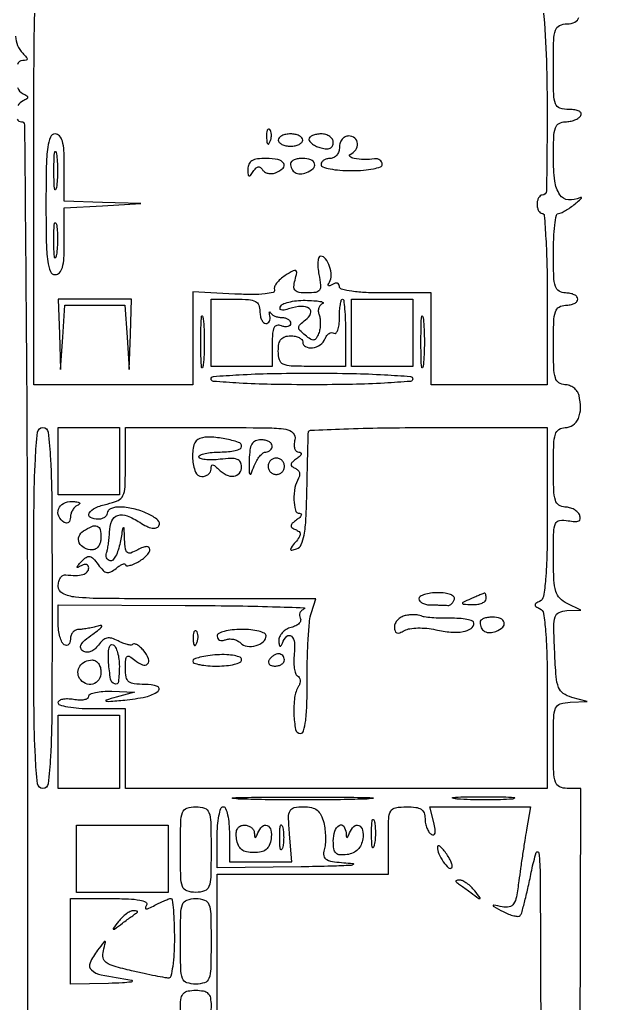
# Model space of a CAD drawing. Extents: x 23 to 255, y 40 to 184.
# Drawn here: x 200.56 to 208.79, y 123.17 to 136.77 of the extents above; entities that cross this region are included whole.
import ezdxf

# ---------------------------------------------------------------- set-up
doc = ezdxf.new("R2010")
doc.units = 0
doc.header["$MEASUREMENT"] = 0

msp = doc.modelspace()

# ---------------------------------------------------------------- linework, layer by layer
for points in [[(207.919475, 175.632891, 0.000007), (191.762556, 175.634099, 0.00002), (173.0434, 175.634494, 0.000013), (151.49745, 175.633531)], [(212.253313, 131.456012, 0.000018), (212.247221, 129.618172, 0.000126)], [(207.807065, 136.90395, -0.016597), (207.849989, 136.200831, -0.008446), (207.859633, 135.315227, -0.002031), (207.850447, 134.402723, -0.410082), (207.7917, 134.3448, 0.17482), (207.764798, 134.335097, 0.093122), (207.741909, 134.307523, 0.073362), (207.726419, 134.266449, 0.053595), (207.7212, 134.2179, 0.053595), (207.726419, 134.169351, 0.073362), (207.741909, 134.128277, 0.093122), (207.764798, 134.100703, 0.17482), (207.7917, 134.091, -0.392948), (207.820145, 134.064563, -0.003423), (207.841491, 133.743082, -0.009284), (207.857132, 133.360744, -0.00558), (207.8622, 132.9066), (207.8622, 131.7222), (207.0585, 131.7222), (206.2548, 131.7222), (206.2548, 132.3567), (206.2548, 132.9912), (205.6203, 132.9912, -0.01086), (205.356558, 132.996929, -0.024213), (205.156735, 133.015336, -0.025072), (205.015841, 133.042493, -0.345392), (204.9858, 133.080793, 0.132745), (204.977919, 133.109956, 0.19028), (204.957109, 133.126336, 0.143226), (204.925513, 133.126533, 0.068937), (204.888129, 133.110021, -0.029887), (204.850961, 133.090014, -0.26839), (204.833234, 133.09162, -0.351455), (204.828986, 133.106388, -0.039447), (204.846103, 133.139694, 0.147066), (204.871727, 133.235427, 0.073782), (204.849378, 133.3598, 0.079147), (204.794822, 133.463813, 0.236721), (204.725064, 133.4988, 0.319444), (204.700347, 133.481214, 0.061302), (204.688112, 133.424246, 0.045254), (204.688222, 133.342299, 0.026407), (204.70239, 133.245, -0.02118), (204.725411, 133.09771, -0.172864), (204.710143, 133.032402, -0.217638), (204.659184, 132.999724, -0.035418), (204.538995, 132.9912, -0.031989), (204.427925, 132.998313, -0.173066), (204.374903, 133.02529, -0.207986), (204.356415, 133.076369, -0.048271), (204.371237, 133.168622, 0.01558), (204.39537, 133.274248, 0.344252), (204.381982, 133.300629, 0.244101), (204.347418, 133.299219, 0.009663), (204.235415, 133.232246, 0.039247), (204.168076, 133.182453, 0.052664), (204.116349, 133.126974, 0.064013), (204.086384, 133.074313, 0.191886), (204.085964, 133.033674, -0.448524), (204.068122, 132.99893, -0.037578), (203.956101, 132.978774, -0.027338), (203.781003, 132.970321, -0.010459), (203.537066, 132.976992), (202.9554, 133.005084), (202.9554, 132.363642), (202.9554, 131.7222), (201.8556, 131.7222), (200.7558, 131.7222), (200.7558, 134.7255, -0.001457), (200.76025, 136.252809, -0.007323), (200.777742, 137.10704, -0.004789)], [(200.524617, 135.395615, 0.266838), (200.5866, 135.36, -0.411629), (200.628218, 135.318748, -0.000133), (200.649874, 132.790275, -0.00153), (200.666316, 129.651417, -0.000544), (200.6712, 125.1657), (200.6712, 114.9714), (200.4174, 114.9714)], [(208.314427, 120.639607), (208.3275, 126.138614), (208.13715, 126.138607, -0.108406), (208.031175, 126.161853, -0.20998), (207.974748, 126.22555, -0.071855), (207.951207, 126.364745, -0.006019), (207.9468, 126.7308, -0.005458), (207.951044, 127.119603, -0.087149), (207.97656, 127.248326, -0.230038), (208.040893, 127.308143, -0.065243), (208.17945, 127.331433), (208.4121, 127.339866), (208.2006, 127.398407, -0.082252), (208.082368, 127.453227, -0.154024), (208.017794, 127.535263, -0.071156), (207.984749, 127.683638, -0.008253), (207.964085, 128.024474, -0.005955), (207.952632, 128.380685, -0.076961), (207.970262, 128.512067, -0.221767), (208.024396, 128.573358, -0.095634), (208.133285, 128.597726), (208.3275, 128.603452), (208.13715, 128.695254, -0.086227), (208.03527, 128.768203, -0.122531), (207.978863, 128.863702, -0.062734), (207.952931, 129.020045, -0.009767), (207.9468, 129.333891, -0.005536), (207.950701, 129.68616, -0.090098), (207.974325, 129.8016, -0.274228), (208.032166, 129.845931, -0.077032), (208.150576, 129.841771, 0.026298), (208.24491, 129.828833, 0.130827), (208.297102, 129.838139, 0.267709), (208.317607, 129.867414, 0.114058), (208.310725, 129.916508, 0.107941), (208.282145, 129.959993, 0.066444), (208.232869, 129.996803, 0.061902), (208.171435, 130.021716, 0.065497), (208.106949, 130.0302, -0.151596), (208.023119, 130.056214, -0.173098), (207.97411, 130.123972, -0.063198), (207.951666, 130.265598, -0.007735), (207.9468, 130.5801, -0.007629), (207.951635, 130.896961, -0.064501), (207.974219, 131.037497, -0.177523), (208.023984, 131.104399, -0.14599), (208.109797, 131.13, 0.156525), (208.217382, 131.164525, 0.136713), (208.291779, 131.256904, 0.101545), (208.321299, 131.399698, 0.059105), (208.300863, 131.57415, 0.094956), (208.275331, 131.63071, 0.076995), (208.22906, 131.67871, 0.075823), (208.169673, 131.711053, 0.087054), (208.106133, 131.7222, -0.15324), (208.022868, 131.748333, -0.171796), (207.974078, 131.816344, -0.062823), (207.951675, 131.958285, -0.007766), (207.9468, 132.2721, -0.007414), (207.951571, 132.59388, -0.067313), (207.974458, 132.732113, -0.186514), (208.025813, 132.797296, -0.134481), (208.116, 132.822, 0.048028), (208.180754, 132.828234, 0.068025), (208.235498, 132.846851, 0.088204), (208.272385, 132.874293, 0.191087), (208.2852, 132.9066, 0.191087), (208.272385, 132.938907, 0.088204), (208.235498, 132.966349, 0.068025), (208.180754, 132.984966, 0.048028), (208.116, 132.9912, -0.134481), (208.025813, 133.015904, -0.186514), (207.974458, 133.081088, -0.067313), (207.951571, 133.21932, -0.007414), (207.9468, 133.5411, -0.011682), (207.951727, 133.751929, -0.019272), (207.966901, 133.929467, -0.013955), (207.988141, 134.068386, -0.36253), (208.01523, 134.091, 0.109055), (208.051716, 134.099054, 0.021351), (208.111799, 134.13012, 0.021736), (208.17999, 134.173192, 0.018641), (208.24788, 134.224174, 0.009471), (208.305739, 134.27294, 0.046703), (208.335039, 134.303879, 0.587069), (208.331785, 134.311644, 0.144534), (208.313984, 134.308499, -0.141128), (208.153554, 134.279052, -0.225127), (208.036308, 134.34961, -0.116475), (207.966614, 134.538031, -0.030604), (207.9468, 134.861451, -0.008899), (207.951859, 135.145649, -0.070763), (207.974916, 135.274637, -0.182419), (208.024925, 135.336598, -0.133504), (208.111007, 135.36, 0.046881), (208.177698, 135.366267, 0.046318), (208.242337, 135.384851, 0.050262), (208.295688, 135.412151, 0.111412), (208.3275, 135.4446, 0.253782), (208.329341, 135.477154, 0.1651), (208.302561, 135.504893, 0.083483), (208.244648, 135.52339, 0.035659), (208.163293, 135.5292, -0.078164), (208.037168, 135.549038, -0.231058), (207.975682, 135.608204, -0.08229), (207.951018, 135.739078, -0.005516), (207.9468, 136.1214, -0.006018), (207.951206, 136.487462, -0.071859), (207.974747, 136.626649, -0.210017), (208.031174, 136.690335, -0.108405), (208.13715, 136.713565, 0.111668), (208.243264, 136.737542, 0.209287), (208.299788, 136.802834, 0.069661)], [(200.504472, 136.541331, 0.194755), (200.60352, 136.30752, -0.018208), (200.652393, 136.254952, -0.180052), (200.66274, 136.22715, -0.354955), (200.649424, 136.210756, -0.051663), (200.60352, 136.206, 0.320323), (200.529116, 136.152883, 0.085216)], [(200.531186, 135.834611, 0.208807), (200.60775, 135.74775, -0.029131), (200.659142, 135.720016, -0.260055), (200.6712, 135.6984, -0.260055), (200.659142, 135.676784, -0.029131), (200.60775, 135.64905, 0.151536), (200.536243, 135.584096, 0.115399)], [(203.2938, 122.8392), (203.2938, 123.8967), (203.2938, 124.9542), (204.4782, 124.9542), (205.6626, 124.9542), (205.6626, 125.4195, -0.008002), (205.667451, 125.722579, -0.11737), (205.695286, 125.824875, -0.230406), (205.761409, 125.871935, -0.041432), (205.9164, 125.8848, -0.030894), (206.04195, 125.877035, -0.11316), (206.11636, 125.849966, -0.163738), (206.156315, 125.799735, -0.087055), (206.1702, 125.720593, 0.048659), (206.176721, 125.653747, 0.047088), (206.196047, 125.588647, 0.050885), (206.224453, 125.534664, 0.108209), (206.258191, 125.502004, 0.205529), (206.290154, 125.497234, 0.286058), (206.309492, 125.517731, 0.090659), (206.310511, 125.573555, 0.020836), (206.29132, 125.666211), (206.236457, 125.8848), (206.933498, 125.8848), (207.630539, 125.8848), (207.574842, 125.56755, 0.004171), (207.549893, 125.418133, 0.00208), (207.520674, 125.228583, 0.002065), (207.49204, 125.032023, 0.00304), (207.468653, 124.859121, -0.012987), (207.434355, 124.638673, -0.09837), (207.39585, 124.541256, -0.208318), (207.335895, 124.50133, -0.090934), (207.23833, 124.501781, 0.00249), (207.118493, 124.523713, 0.519401), (207.111292, 124.51656, 0.232308), (207.120701, 124.503544, 0.001505), (207.24966, 124.43552, 0.026289), (207.326145, 124.40046, 0.03683), (207.39784, 124.377997, 0.040523), (207.456239, 124.369231, 0.216645), (207.485663, 124.380263, 0.129955), (207.507431, 124.417678, 0.004457), (207.551289, 124.582835, 0.008095), (207.598556, 124.780725, 0.005533), (207.646103, 125.006902, -0.030689), (207.71028, 125.250606, -0.813216), (207.747, 125.246419, -0.021207), (207.762653, 124.929426, -0.0007), (207.76965, 123.66405), (207.7776, 121.7394)]]:
    msp.add_lwpolyline(points, format="xyb")
for points in [[(203.977279, 135.14145, 0.018894), (203.982274, 135.078311, 0.168741), (203.99423, 135.053628, 0.470617), (204.009648, 135.055087, 0.054073), (204.028391, 135.090338, 0.051402), (204.041592, 135.136603, 0.05415), (204.044758, 135.183772, 0.060344), (204.038061, 135.224829, 0.126455), (204.021713, 135.252487, 0.296942), (204.003197, 135.256397, 0.208169), (203.987576, 135.240954, 0.077125), (203.978209, 135.200347, 0.028489)], [(200.925, 134.2179, 0.004301), (200.929527, 133.69169, 0.028132), (200.948909, 133.4283, 0.065619), (200.98607, 133.289029, 0.303591), (201.0519, 133.245, 0.210402), (201.11237, 133.271625, 0.118757), (201.151831, 133.343027, 0.05489), (201.173145, 133.476111, 0.012284), (201.1788, 133.706263), (201.1788, 134.167526), (201.70755, 134.197562), (202.2363, 134.227599), (201.70755, 134.243899), (201.1788, 134.2602), (201.1788, 134.7255, 0.01212), (201.173164, 134.957975, 0.054498), (201.151882, 135.0921, 0.118311), (201.112435, 135.164003, 0.211442), (201.0519, 135.1908, 0.303591), (200.98607, 135.146771, 0.065619), (200.948909, 135.0075, 0.028132), (200.929527, 134.74411, 0.004301)], [(204.1398, 135.1062, 0.191087), (204.152615, 135.073893, 0.088204), (204.189503, 135.046451, 0.068025), (204.244246, 135.027834, 0.048028), (204.309, 135.0216, 0.048028), (204.373754, 135.027834, 0.068025), (204.428498, 135.046451, 0.088204), (204.465385, 135.073893, 0.191087), (204.4782, 135.1062, 0.191087), (204.465385, 135.138507, 0.088204), (204.428498, 135.165949, 0.068025), (204.373754, 135.184566, 0.048028), (204.309, 135.1908, 0.048028), (204.244246, 135.184566, 0.068025), (204.189503, 135.165949, 0.088204), (204.152615, 135.138507, 0.191087)], [(204.5628, 135.116067, 0.181596), (204.57475, 135.084248, 0.059916), (204.612503, 135.050289, 0.050447), (204.66724, 135.019524, 0.038887), (204.732, 134.997087, 0.047946), (204.805085, 134.985296, 0.120594), (204.857838, 134.994671, 0.169691), (204.889507, 135.024298, 0.121219), (204.9012, 135.07182, 0.140877), (204.888158, 135.117192, 0.099857), (204.851498, 135.15585, 0.084945), (204.796671, 135.181888, 0.068582), (204.732, 135.1908, 0.042236), (204.667222, 135.185318, 0.061847), (204.612503, 135.168847, 0.081235), (204.575402, 135.144644, 0.2107)], [(204.9858, 135.0075, -0.080377), (204.976215, 134.948257, -0.091482), (204.948523, 134.897961, -0.100741), (204.907299, 134.864333, -0.121457), (204.8589, 134.8524, 0.064853), (204.810386, 134.846081, 0.082425), (204.769277, 134.827549, 0.098894), (204.741777, 134.800063, 0.148195), (204.732, 134.7678, 0.322437), (204.755735, 134.734821, 0.031449), (204.856256, 134.708051, 0.03053), (204.99286, 134.689309, 0.01883), (205.155, 134.6832, 0.01902), (205.319465, 134.689459, 0.032446), (205.455541, 134.708765, 0.03566), (205.553572, 134.736647, 0.315485), (205.578, 134.771509, 0.124261), (205.569775, 134.804091, 0.116034), (205.546936, 134.829843, 0.103799), (205.512635, 134.844643, 0.082595), (205.47225, 134.846085, -0.036058), (205.32656, 134.837765, -0.041812), (205.188374, 134.851436, -0.126744), (205.129331, 134.878825, -0.569773), (205.13385, 134.908429, 0.14199), (205.212032, 134.969813, 0.178382), (205.236432, 135.057967, 0.203635), (205.197162, 135.132522, 0.172744), (205.1127, 135.1626, 0.121457), (205.064301, 135.150667, 0.100741), (205.023077, 135.117039, 0.091482), (204.995385, 135.066743, 0.080377)], [(201.070195, 134.45055, -0.124239), (201.057321, 134.41989, -0.664672), (201.045304, 134.422923, -0.03126), (201.037064, 134.516486, -0.006336), (201.034952, 134.6832, -0.006336), (201.037064, 134.849914, -0.03126), (201.045304, 134.943477, -0.664672), (201.057321, 134.94651, -0.124239), (201.070195, 134.91585, -0.023547), (201.081173, 134.809912, -0.014044), (201.084733, 134.6832, -0.014044), (201.081173, 134.556488, -0.023547)], [(203.718095, 134.70435, 0.015461), (203.721053, 134.629824, 0.276177), (203.73424, 134.610937, 0.350217), (203.754024, 134.616017, 0.02023), (203.79212, 134.671082, -0.048653), (203.827426, 134.716384, -0.15633), (203.860552, 134.734542, -0.211144), (203.891558, 134.727448, -0.094311), (203.920434, 134.695927, 0.115403), (203.951055, 134.665181, 0.081845), (203.996172, 134.646408, 0.07547), (204.048577, 134.642189, 0.074158), (204.100209, 134.653646, 0.087316), (204.205525, 134.716861, 0.374653), (204.214871, 134.783628, 0.20419), (204.135269, 134.836937, 0.046848), (203.9706, 134.8524, 0.031504), (203.850023, 134.844795, 0.101429), (203.774314, 134.81902, 0.15427), (203.732692, 134.772917, 0.109684)], [(204.309, 134.7819, 0.110173), (204.325793, 134.706615, 0.153921), (204.372206, 134.656227, 0.139064), (204.443173, 134.638512, 0.083866), (204.528771, 134.65578, 0.089945), (204.621888, 134.712336, 0.281425), (204.642437, 134.779497, 0.254562), (204.591656, 134.833975, 0.08067), (204.4782, 134.8524, 0.039769), (204.413412, 134.847239, 0.059018), (204.358703, 134.831691, 0.07762), (204.321474, 134.80888, 0.219986)], [(201.070307, 133.521113, -0.075924), (201.057093, 133.478642, -0.720633), (201.044998, 133.480239, -0.040183), (201.036273, 133.559011, -0.006817), (201.033797, 133.7103, -0.00738), (201.035626, 133.862333, -0.030832), (201.043706, 133.95347, -0.49082), (201.056061, 133.960351, -0.248898), (201.069153, 133.944113, -0.031163), (201.080662, 133.854925, -0.015827), (201.084552, 133.741817, -0.015659), (201.081196, 133.624447, -0.022548)], [(203.886, 132.7374, 0.046464), (203.892031, 132.672639, 0.06642), (203.910071, 132.617902, 0.086521), (203.936642, 132.580968, 0.196096), (203.967945, 132.5682, 0.140603), (203.99709, 132.576561, 0.131708), (204.018246, 132.599264, 0.1084), (204.027815, 132.633535, 0.073992), (204.02411, 132.67395, -0.013566), (204.015958, 132.711832, -0.102957), (204.016327, 132.729998, -0.598335), (204.02246, 132.731674, -0.062422), (204.033816, 132.71625, 0.115703), (204.056042, 132.691922, 0.053132), (204.094082, 132.671438, 0.048623), (204.140673, 132.657504, 0.048401), (204.18915, 132.6528, -0.066593), (204.234964, 132.646671, -0.08363), (204.273794, 132.628729, -0.099393), (204.299763, 132.602104, -0.144699), (204.309, 132.570855, -0.184534), (204.298638, 132.543734, -0.147206), (204.271723, 132.527286, -0.100118), (204.230691, 132.524958, -0.055937), (204.1821, 132.537606, 0.141541), (204.121658, 132.542768, 0.232898), (204.08177, 132.512214, 0.097771), (204.060517, 132.433768, 0.017415), (204.0552, 132.281151), (204.0552, 131.976), (203.6322, 131.976), (203.2092, 131.976), (203.2092, 132.4413), (203.2092, 132.9066), (203.5476, 132.9066, -0.017388), (203.729561, 132.90027, -0.098846), (203.82255, 132.874875, -0.184152), (203.869437, 132.823826, -0.094959)], [(205.0704, 132.4413), (205.0704, 131.976), (204.6051, 131.976, -0.008616), (204.317424, 131.980958, -0.098356), (204.20748, 132.006764, -0.221767), (204.156299, 132.066587, -0.067911), (204.1398, 132.1875, -0.044917), (204.148807, 132.287562, -0.124434), (204.17787, 132.351412, -0.149477), (204.229877, 132.386939, -0.07578), (204.309, 132.399, -0.048028), (204.373754, 132.392766, -0.068025), (204.428498, 132.374149, -0.088204), (204.465385, 132.346707, -0.191087), (204.4782, 132.3144, 0.278641), (204.517542, 132.249285, 0.155973), (204.611793, 132.232684, 0.115031), (204.720516, 132.274124, 0.153995), (204.78582, 132.356214, -0.064087), (204.810004, 132.401078, -0.094924), (204.842327, 132.431745, -0.122111), (204.877409, 132.443636, -0.160704), (204.910065, 132.435821, 0.350242), (204.938794, 132.439291, 0.108846), (204.963553, 132.478784, 0.057961), (204.980438, 132.551775, 0.027894), (204.9858, 132.647807, -0.015365), (204.98885, 132.747017, -0.025146), (204.998226, 132.83058, -0.022583), (205.011501, 132.893738, -0.342095), (205.0281, 132.9066, -0.378993), (205.044999, 132.891642, -0.007768), (205.057974, 132.769918, -0.014139), (205.067357, 132.619706, -0.008527)], [(204.756817, 132.844372, 0.124489), (204.722325, 132.822291, 0.105853), (204.699942, 132.78518, 0.094958), (204.693252, 132.738533, 0.080048), (204.703504, 132.689634, -0.061139), (204.717567, 132.633214, -0.036132), (204.721036, 132.563796, -0.035653), (204.714382, 132.492904, -0.05043), (204.69775, 132.431772, -0.04452), (204.664509, 132.363894, -0.226132), (204.630279, 132.341387, -0.181458), (204.585869, 132.351419, -0.027898), (204.51186, 132.406171, -0.025198), (204.438191, 132.473858, -0.204214), (204.421786, 132.515606, -0.205112), (204.440575, 132.556242, -0.025437), (204.517923, 132.619077, 0.132362), (204.587016, 132.70518, 0.355015), (204.567527, 132.775812, 0.172955), (204.45919, 132.806586, 0.060469), (204.297649, 132.776097, -0.022762), (204.221066, 132.755576, -0.122459), (204.178267, 132.756749, -0.348754), (204.1643, 132.775964, -0.128451), (204.174829, 132.810235, -0.165783), (204.216634, 132.844643, -0.037185), (204.30643, 132.871023, -0.034695), (204.419997, 132.887263, -0.027569), (204.543887, 132.889437, -0.010858), (204.65779, 132.882676, -0.031901), (204.735482, 132.871348, -0.146681), (204.760057, 132.857927, -0.555659)], [(203.101628, 131.99715, -0.095407), (203.08954, 131.957291, -0.741699), (203.078191, 131.959477, -0.021699), (203.070426, 132.086961, -0.00436), (203.068443, 132.3144, -0.00436), (203.070426, 132.541839, -0.021699), (203.078191, 132.669323, -0.741699), (203.08954, 132.671509, -0.095407), (203.101628, 132.63165, -0.016375), (203.11197, 132.48721, -0.009683), (203.115317, 132.3144, -0.009683), (203.11197, 132.14159, -0.016375)], [(206.147228, 131.99715, -0.095407), (206.13514, 131.957291, -0.741699), (206.123791, 131.959477, -0.021699), (206.116026, 132.086961, -0.00436), (206.114043, 132.3144, -0.00436), (206.116026, 132.541839, -0.021699), (206.123791, 132.669323, -0.741699), (206.13514, 132.671509, -0.095407), (206.147228, 132.63165, -0.016375), (206.15757, 132.48721, -0.009683), (206.160917, 132.3144, -0.009683), (206.15757, 132.14159, -0.016375)], [(206.001, 131.802347, -0.39284), (205.969088, 131.767998, -0.004042), (205.611488, 131.744564, -0.00956), (205.16734, 131.727574, -0.004779), (204.6051, 131.7222, -0.004779), (204.04286, 131.727574, -0.00956), (203.598713, 131.744564, -0.004042), (203.241112, 131.767998, -0.39284), (203.2092, 131.802347, -0.39284), (203.241112, 131.836697, -0.004042), (203.598713, 131.86013, -0.00956), (204.04286, 131.877121, -0.004779), (204.6051, 131.882495, -0.004779), (205.16734, 131.877121, -0.00956), (205.611488, 131.86013, -0.004042), (205.969088, 131.836697, -0.39284)], [(201.0096, 128.6343, -0.001401), (201.005648, 127.223429, -0.011301), (200.987375, 126.5757, -0.0165), (200.956147, 126.203934, -0.380404), (200.8827, 126.1386, -0.380404), (200.809253, 126.203934, -0.0165), (200.778025, 126.5757, -0.011301), (200.759752, 127.223429, -0.001401), (200.7558, 128.6343, -0.001401), (200.759752, 130.045171, -0.011301), (200.778025, 130.6929, -0.0165), (200.809253, 131.064666, -0.380404), (200.8827, 131.13, -0.380404), (200.956147, 131.064666, -0.0165), (200.987375, 130.6929, -0.011301), (201.005648, 130.045171, -0.001401)], [(204.369087, 130.9608, 0.04981), (204.35858, 130.894097, 0.090548), (204.365378, 130.839507, 0.132199), (204.387985, 130.804034, 0.183857), (204.42267, 130.790305, -0.137762), (204.44996, 130.782249, -0.342254), (204.456672, 130.763887, -0.131293), (204.438292, 130.735223, -0.031006), (204.3936, 130.699264, 0.028195), (204.335196, 130.65281, 0.173837), (204.317134, 130.619611, 0.275046), (204.328287, 130.591913, 0.066607), (204.372977, 130.566434, -0.098009), (204.409054, 130.542769, -0.115117), (204.430924, 130.508318, -0.11768), (204.435019, 130.46836, -0.105745), (204.421003, 130.429096, 0.091291), (204.370172, 130.298621, 0.053646), (204.356373, 130.131195, 0.058364), (204.376723, 129.988402, 0.336341), (204.433106, 129.944305, -0.194937), (204.454041, 129.935457, -0.30805), (204.457551, 129.917027, -0.106075), (204.436773, 129.88797, -0.030787), (204.3936, 129.853264, 0.026222), (204.333255, 129.805653, 0.181836), (204.315819, 129.773014, 0.278887), (204.327805, 129.745665, 0.057648), (204.375981, 129.719432, -0.065769), (204.426796, 129.690687, -0.235369), (204.442962, 129.658248, -0.149491), (204.42966, 129.61475, -0.024092), (204.375981, 129.542915, 0.009073), (204.316866, 129.468569, 0.214683), (204.310885, 129.443103, 0.428276), (204.326461, 129.433136, 0.019766), (204.3936, 129.452411, 0.213449), (204.45707, 129.510328, 0.058547), (204.497189, 129.643039, 0.031921), (204.522495, 129.866463, 0.007201), (204.535713, 130.248718, -0.000575), (204.541973, 130.542387, -0.000848), (204.548201, 130.800139, -0.000381), (204.554057, 131.020114, -0.016482), (204.556863, 131.06655, -0.374533), (204.583955, 131.092339, -0.001436), (205.045655, 131.111362, -0.005972), (205.579525, 131.125438, -0.003604), (206.2125, 131.13), (207.8622, 131.13), (207.8622, 129.95265, -0.00463), (207.856974, 129.38834, -0.01687), (207.838264, 129.03062, -0.019434), (207.808664, 128.794785, -0.247487), (207.75645, 128.72595, 0.029131), (207.705058, 128.698216, 0.260055), (207.693, 128.6766, 0.260055), (207.705058, 128.654984, 0.029131), (207.75645, 128.62725, -0.249124), (207.808904, 128.557655, -0.018606), (207.83836, 128.314075, -0.016361), (207.857011, 127.944491, -0.004425), (207.8622, 127.35825), (207.8622, 126.1386), (204.9435, 126.1386), (202.0248, 126.1386), (202.0248, 126.6885), (202.0248, 127.2384), (201.5595, 127.2384, -0.017025), (201.379272, 127.244538, -0.028808), (201.229444, 127.263471, -0.029109), (201.119326, 127.290593, -0.328922), (201.0942, 127.324655, -0.251659), (201.11032, 127.354654, -0.090725), (201.156328, 127.374306, -0.062736), (201.224667, 127.380985, -0.037893), (201.3057, 127.372557, 0.034582), (201.386748, 127.363585, 0.057808), (201.455072, 127.368676, 0.08305), (201.50138, 127.385873, 0.268565), (201.5172, 127.413202, -0.303361), (201.537207, 127.443144, -0.044661), (201.610392, 127.466054, -0.037945), (201.71286, 127.480313, -0.023493), (201.83445, 127.482191), (202.1517, 127.472181), (201.8979, 127.400662, 0.004858), (201.756656, 127.359374, 0.730415), (201.756484, 127.347898, 0.101662), (201.795187, 127.343174, 0.00166), (202.013894, 127.361695, 0.030853), (202.306394, 127.405749, 0.110724), (202.476884, 127.484295, 0.598383), (202.466591, 127.548103, 0.083292), (202.29552, 127.5768, -0.026062), (202.145175, 127.584642, -0.146613), (202.071758, 127.615283, -0.179586), (202.035327, 127.67762, -0.043403), (202.0248, 127.798659, -0.015247), (202.028534, 127.921074, -0.198078), (202.048041, 127.961242, -0.331511), (202.082998, 127.964306, -0.034992), (202.153744, 127.913503, 0.073006), (202.261686, 127.847773, 0.309713), (202.331964, 127.86198, 0.302939), (202.345136, 127.933418, 0.071813), (202.2786, 128.0421, 0.032583), (202.233944, 128.089285, 0.052412), (202.189671, 128.122459, 0.070935), (202.152206, 128.138153, 0.266145), (202.128521, 128.131721, -0.211694), (202.101876, 128.121443, -0.043677), (202.050833, 128.128446, -0.038909), (201.988357, 128.147871, -0.028054), (201.922143, 128.178664, 0.047129), (201.83517, 128.215149, 0.129138), (201.769155, 128.218199, 0.13236), (201.711164, 128.188458, 0.050631), (201.650001, 128.120463, -0.05826), (201.599427, 128.065932, -0.085528), (201.543329, 128.032608, -0.103251), (201.487544, 128.023629, -0.127533), (201.4374, 128.039134, -0.186214), (201.406678, 128.079629, -0.204267), (201.412659, 128.128334, -0.088128), (201.464981, 128.190329, -0.021044), (201.572616, 128.272482, 0.013298), (201.656871, 128.334749, 0.068919), (201.697077, 128.376201, 0.545182), (201.691302, 128.391279, 0.132263), (201.658331, 128.389423, -0.019392), (201.590222, 128.369805, -0.014373), (201.513639, 128.353247, -0.014576), (201.440334, 128.34179, -0.031483), (201.383381, 128.3382, 0.109135), (201.337607, 128.328089, 0.099788), (201.298644, 128.299456, 0.095279), (201.272515, 128.256662, 0.089782), (201.2634, 128.206307, -0.066118), (201.257202, 128.159639, -0.138808), (201.238549, 128.128517, -0.191142), (201.210918, 128.117568, -0.139169), (201.1788, 128.1267, -0.146547), (201.14618, 128.16343, -0.040338), (201.119051, 128.236714, -0.037109), (201.100428, 128.328715, -0.031397), (201.0942, 128.427793), (201.0942, 128.6766), (202.84965, 128.669921, -0.002313), (203.51565, 128.664306, -0.004241), (204.058218, 128.652618, -0.001924), (204.495787, 128.637792, -0.80893), (204.498823, 128.620395, 0.08531), (204.46214, 128.597731, 0.109368), (204.438846, 128.565733, 0.121034), (204.432601, 128.529467, 0.121388), (204.443885, 128.49448, -0.207129), (204.449044, 128.459174, -0.128101), (204.42794, 128.422161, -0.085959), (204.381827, 128.388801, -0.049793), (204.317512, 128.364939, 0.069767), (204.250089, 128.336822, 0.072447), (204.193965, 128.291526, 0.079694), (204.157326, 128.236576, 0.119898), (204.146479, 128.180283, 0.018708), (204.151301, 128.124154, 0.220013), (204.162587, 128.106003, 0.430284), (204.177008, 128.109399, 0.035851), (204.195829, 128.14785, -0.098371), (204.257863, 128.242609, -0.403195), (204.320155, 128.244386, -0.189735), (204.363176, 128.157071, -0.049715), (204.360542, 127.99806, 0.028945), (204.35466, 127.896824, 0.037313), (204.361585, 127.803953, 0.040882), (204.378808, 127.730643, 0.178037), (204.405875, 127.696114, -0.12881), (204.429873, 127.670916, -0.100718), (204.441225, 127.634736, -0.089053), (204.438118, 127.59303, -0.075539), (204.420778, 127.552332, 0.10716), (204.365643, 127.396503, 0.040891), (204.35527, 127.165245, 0.038335), (204.379345, 126.95411, 0.359549), (204.444865, 126.9, 0.339931), (204.490215, 126.93486, 0.033314), (204.518511, 127.079274, 0.025121), (204.535773, 127.304037, 0.00797), (204.539297, 127.64025, -0.007741), (204.542277, 127.937621, -0.009114), (204.554589, 128.218967, -0.008174), (204.573155, 128.455581, -0.054842), (204.597029, 128.57085), (204.658802, 128.7612), (202.876501, 128.7612, -0.001416), (201.722466, 128.764467, -0.022766), (201.333359, 128.784402, -0.089744), (201.156397, 128.834469, -0.286491), (201.0942, 128.934109, -0.060035), (201.102047, 128.999228, -0.086855), (201.125264, 129.052191, -0.112278), (201.159681, 129.084954, -0.16813), (201.19995, 129.093285, 0.030163), (201.336737, 129.083856, 0.075667), (201.435468, 129.098024, 0.12715), (201.494852, 129.134148, 0.19526), (201.5172, 129.189193, 0.144512), (201.508595, 129.218344, 0.182297), (201.486136, 129.23493, 0.132257), (201.451932, 129.235356, 0.065956), (201.41145, 129.219082, -0.017793), (201.364568, 129.194771, -0.582804), (201.356146, 129.200689, -0.159255), (201.364849, 129.220552, -0.00683), (201.417145, 129.277539, -0.046276), (201.481697, 129.334402, -0.205872), (201.529876, 129.345357, -0.162668), (201.578294, 129.318592, -0.026852), (201.647151, 129.235097, 0.032701), (201.715, 129.154756, 0.149425), (201.767797, 129.125399, 0.177428), (201.822624, 129.133147, 0.050324), (201.895256, 129.182005, -0.024098), (201.945024, 129.219413, -0.053915), (201.986746, 129.241593, -0.114366), (202.013772, 129.245765, -0.392533), (202.0248, 129.233882, 0.381638), (202.037639, 129.219511, 0.079164), (202.074503, 129.22119, 0.047738), (202.129067, 129.238004, 0.024274), (202.194, 129.2688, 0.035957), (202.258751, 129.309692, 0.041905), (202.313498, 129.357604, 0.04656), (202.35159, 129.405189, 0.146537), (202.3632, 129.443953, 0.217006), (202.350296, 129.472284, 0.190038), (202.319412, 129.483224, 0.087094), (202.267038, 129.47212, 0.027189), (202.194, 129.438, -0.034022), (202.098096, 129.394783, -0.264099), (202.051413, 129.402366, -0.194996), (202.025043, 129.449711, -0.018951), (202.013663, 129.583073, 0.001887), (202.005684, 129.739382, 0.581846), (201.996536, 129.743938, 0.199801), (201.985857, 129.727799, 0.00108), (201.950213, 129.540421, -0.029403), (201.924037, 129.435553, -0.047865), (201.888416, 129.351077, -0.063346), (201.849463, 129.296656, -0.283418), (201.8133, 129.286621, -0.104683), (201.783622, 129.302461, -0.109277), (201.763453, 129.32876, -0.107204), (201.75602, 129.361546, -0.097435), (201.762408, 129.3957, 0.045746), (201.775987, 129.441586, 0.01275), (201.788738, 129.515509, 0.012754), (201.798942, 129.600278, 0.013073), (201.804708, 129.684762, -0.085215), (201.838, 129.839428, -0.222962), (201.919128, 129.915008, -0.173483), (202.046755, 129.910886, -0.051097), (202.223307, 129.819434, 0.028268), (202.318358, 129.764566, 0.072405), (202.393529, 129.739451, 0.118814), (202.449396, 129.742731, 0.182504), (202.487357, 129.771962, 0.377814), (202.474182, 129.849225, 0.060653), (202.333207, 129.93727, 0.050749), (202.134136, 130.006728, 0.05864), (201.934693, 130.0302, 0.049709), (201.872053, 130.023957, 0.069698), (201.819085, 130.005349, 0.089859), (201.78344, 129.977898, 0.185926), (201.771, 129.9456, -0.148195), (201.761223, 129.913337, -0.098894), (201.733723, 129.885851, -0.082425), (201.692614, 129.867319, -0.064853), (201.6441, 129.861, -0.122303), (201.541112, 129.886574, -0.430009), (201.524757, 129.94526, -0.155327), (201.609399, 130.019825, -0.049488), (201.771, 130.0725, 0.047553), (201.921895, 130.121042, 0.186292), (201.990579, 130.188263, 0.09862), (202.019283, 130.310193, 0.008649), (202.0248, 130.629122), (202.0248, 131.13), (203.219067, 131.13, -0.002163), (203.983617, 131.126692, -0.03437), (204.242322, 131.106637, -0.165897), (204.344729, 131.053988, -0.261448)], [(203.053534, 130.979411, 0.258386), (202.972095, 130.890816, 0.073188), (202.954361, 130.697551, 0.077399), (202.993174, 130.514647, 0.311311), (203.0823, 130.4532, 0.078509), (203.130776, 130.460859, 0.090584), (203.171923, 130.483021, 0.10078), (203.199431, 130.516002, 0.124206), (203.2092, 130.55472, -0.051663), (203.213956, 130.600624, -0.354955), (203.23035, 130.61394, -0.180052), (203.258152, 130.603593, -0.018208), (203.31072, 130.55472, 0.08081), (203.418671, 130.476978, 0.143519), (203.525682, 130.457752, 0.203971), (203.601758, 130.50028, 0.166161), (203.6322, 130.589356, 0.130795), (203.615314, 130.652804, 0.181987), (203.570424, 130.689893, 0.092226), (203.485465, 130.702436, 0.019717), (203.3361, 130.690943, -0.021273), (203.222586, 130.682565, -0.035585), (203.126979, 130.686391, -0.041434), (203.058197, 130.699902, -0.335283), (203.04, 130.723988, -0.307262), (203.05781, 130.750234, -0.038489), (203.126979, 130.771739, -0.034612), (203.222614, 130.786711, -0.021529), (203.3361, 130.7916, 0.023913), (203.449575, 130.79703, 0.038128), (203.545221, 130.813631, 0.04462), (203.613508, 130.837575, 0.294161), (203.6322, 130.866598, 0.326364), (203.589306, 130.925313, 0.029107), (203.401403, 130.97344, 0.034604), (203.197247, 130.998754, 0.09426)], [(203.737729, 130.68585, 0.003104), (203.735828, 130.517958, 0.174049), (203.746091, 130.488901, 0.564667), (203.762043, 130.491172, 0.007831), (203.806728, 130.60125, -0.037223), (203.841414, 130.6741, -0.045963), (203.884515, 130.735685, -0.05268), (203.92918, 130.778394, -0.165941), (203.967874, 130.7916, 0.095845), (204.001205, 130.798048, 0.097137), (204.029548, 130.816451, 0.09866), (204.048523, 130.843917, 0.102327), (204.0552, 130.8762, 0.17882), (204.043271, 130.908488, 0.091996), (204.009279, 130.935949, 0.072033), (203.958686, 130.954545, 0.05215), (203.898874, 130.9608, 0.102888), (203.824055, 130.945239, 0.158959), (203.77506, 130.901799, 0.101067), (203.747534, 130.821089, 0.027432)], [(203.9988, 130.5942, 0.099038), (204.007411, 130.551151, 0.097945), (204.031935, 130.514535, 0.097945), (204.068551, 130.490011, 0.099038), (204.1116, 130.4814, 0.099038), (204.154649, 130.490011, 0.097945), (204.191265, 130.514535, 0.097945), (204.215789, 130.551151, 0.099038), (204.2244, 130.5942, 0.099038), (204.215789, 130.637249, 0.097945), (204.191265, 130.673865, 0.097945), (204.154649, 130.698389, 0.099038), (204.1116, 130.707, 0.099038), (204.068551, 130.698389, 0.097945), (204.031935, 130.673865, 0.097945), (204.007411, 130.637249, 0.099038)], [(201.36915, 130.058771, 0.090943), (201.328717, 130.033144, 0.065439), (201.294464, 129.991962, 0.063907), (201.271299, 129.942172, 0.077109), (201.2634, 129.891257, -0.070719), (201.257157, 129.847342, -0.14589), (201.238549, 129.818446, -0.189552), (201.21095, 129.808861, -0.129002), (201.1788, 129.8187, -0.144822), (201.103423, 129.902999, -0.200693), (201.098834, 130.003107, -0.187238), (201.16785, 130.081716, -0.129511), (201.28455, 130.108121, -0.020908), (201.351935, 130.10293, -0.102704), (201.387921, 130.090869, -0.451325), (201.390976, 130.075384, -0.134342)], [(201.6864, 129.6072, -0.070352), (201.677256, 129.542535, -0.086062), (201.65059, 129.487703, -0.100183), (201.610981, 129.451043, -0.137622), (201.564493, 129.438, -0.119732), (201.455356, 129.464514, -0.166413), (201.386283, 129.536561, -0.199738), (201.382701, 129.625523, -0.164496), (201.442911, 129.699963, -0.036271), (201.561413, 129.76349, -0.198442), (201.632558, 129.765468, -0.250731), (201.673949, 129.717842, -0.056091)], [(206.0856, 128.7612, 0.191087), (206.098415, 128.728893, 0.088204), (206.135303, 128.701451, 0.068025), (206.190046, 128.682834, 0.048028), (206.2548, 128.6766, -0.003363), (206.324076, 128.676134, -0.003516), (206.392315, 128.674736, -0.003377), (206.451238, 128.672716, -0.015516), (206.485335, 128.670255, 0.136666), (206.511049, 128.674631, 0.076449), (206.537558, 128.692489, 0.06671), (206.560822, 128.720553, 0.059365), (206.576985, 128.754855, 0.283373), (206.56868, 128.790241, 0.103431), (206.523849, 128.819734, 0.062549), (206.446796, 128.839476, 0.03148), (206.34645, 128.8458, 0.030753), (206.246518, 128.839648, 0.047698), (206.162225, 128.820949, 0.060839), (206.10367, 128.793728, 0.259105)], [(206.8047, 128.7612, 0.003751), (206.69348, 128.712415, 0.368608), (206.686622, 128.697985, 0.326773), (206.699888, 128.687335, 0.003386), (206.82585, 128.682546, 0.042539), (206.898729, 128.686471, 0.063338), (206.960285, 128.703198, 0.084397), (207.001919, 128.729314, 0.213708), (207.0162, 128.7612, 0.023697), (207.014682, 128.793216, 0.042003), (207.009987, 128.819202, 0.057039), (207.003192, 128.836382, 0.352125), (206.99505, 128.839854, 0.028259), (206.980597, 128.834894, 0.001191), (206.93041, 128.814297, 0.002049), (206.871059, 128.789487, 0.001455)], [(205.89525, 128.528613, 0.075661), (205.838673, 128.506387, 0.073677), (205.79069, 128.46818, 0.078664), (205.758364, 128.420342, 0.10975), (205.7472, 128.370093, 0.07118), (205.754925, 128.316101, 0.243433), (205.778656, 128.291224, 0.175179), (205.819595, 128.291856, 0.037), (205.885407, 128.322537, -0.089598), (205.958816, 128.347803, -0.031974), (206.069623, 128.357674, -0.030464), (206.195425, 128.353144, -0.031241), (206.318672, 128.333335, 0.033793), (206.52813, 128.300764, 0.065428), (206.697164, 128.3082, 0.103096), (206.807039, 128.352099, 0.251412), (206.847, 128.426549, 0.318977), (206.827782, 128.453609, 0.034895), (206.74991, 128.47482, 0.032486), (206.643171, 128.488908, 0.020023), (206.516482, 128.492233, -0.010628), (206.384703, 128.493216, -0.013133), (206.2621, 128.499963, -0.011524), (206.160223, 128.510626, -0.088795), (206.114632, 128.524952, 0.085773), (206.077065, 128.537004, 0.03067), (206.020764, 128.541405, 0.029357), (205.957167, 128.538732, 0.030656)], [(206.9316, 128.4369, 0.110173), (206.948393, 128.361615, 0.153921), (206.994806, 128.311227, 0.139064), (207.065773, 128.293512, 0.083866), (207.151371, 128.31078, 0.089945), (207.244488, 128.367336, 0.281425), (207.265037, 128.434497, 0.254562), (207.214256, 128.488975, 0.08067), (207.1008, 128.5074, 0.039769), (207.036012, 128.502239, 0.059018), (206.981303, 128.486691, 0.07762), (206.944074, 128.46388, 0.219986)], [(202.962079, 128.20425, 0.018894), (202.967074, 128.141111, 0.168741), (202.97903, 128.116428, 0.470617), (202.994448, 128.117887, 0.054073), (203.013191, 128.153137, 0.051402), (203.026392, 128.199403, 0.05415), (203.029558, 128.246572, 0.060344), (203.022861, 128.287629, 0.126455), (203.006513, 128.315287, 0.296942), (202.987997, 128.319197, 0.208169), (202.972376, 128.303754, 0.077125), (202.963009, 128.263147, 0.028489)], [(203.2938, 128.244549, 0.142903), (203.30314, 128.212535, 0.152623), (203.328049, 128.19155, 0.119925), (203.365812, 128.185514, 0.071672), (203.410391, 128.195638, -0.082692), (203.461621, 128.206097, -0.062392), (203.518943, 128.201026, -0.062232), (203.573399, 128.181937, -0.081161), (203.616204, 128.151156, 0.164279), (203.709208, 128.105106, 0.102499), (203.83168, 128.113716, 0.111332), (203.933237, 128.1687, 0.216497), (203.9706, 128.250945, 0.291802), (203.949071, 128.284694, 0.045725), (203.871195, 128.312569, 0.038762), (203.761883, 128.331881, 0.024349), (203.6322, 128.3382, 0.025083), (203.500159, 128.331572, 0.042445), (203.391374, 128.311197, 0.053741), (203.315992, 128.281318, 0.278387)], [(201.9402, 127.825607, -0.029576), (201.927803, 127.616219, -0.481083), (201.875692, 127.583858, -0.271614), (201.819214, 127.651008, -0.024393), (201.791791, 127.878285, -0.020488), (201.788082, 128.000497, -0.059877), (201.799018, 128.083978, -0.14462), (201.822717, 128.123776, -0.336952), (201.855241, 128.126922, -0.146187), (201.887997, 128.090091, -0.040462), (201.915243, 128.016751, -0.037207), (201.933946, 127.924701, -0.031527)], [(201.6864, 127.746, -0.14817), (201.65491, 127.642071, -0.177865), (201.572851, 127.582196, -0.178179), (201.471662, 127.589734, -0.148632), (201.3903, 127.6614, -0.146325), (201.367311, 127.74679, -0.144467), (201.394796, 127.831267, -0.131205), (201.466828, 127.892978, -0.112333), (201.564493, 127.9152, -0.137622), (201.610981, 127.902157, -0.100183), (201.65059, 127.865498, -0.086062), (201.677256, 127.810665, -0.070352)], [(202.9554, 127.89866, 0.321832), (202.974447, 127.872134, 0.031727), (203.054805, 127.850593, 0.030694), (203.164088, 127.835515, 0.018937), (203.2938, 127.8306, 0.024568), (203.423481, 127.836976, 0.039079), (203.532795, 127.856458, 0.046275), (203.61059, 127.884588, 0.290627), (203.6322, 127.918627, 0.299877), (203.610273, 127.9519, 0.051783), (203.534541, 127.975488, 0.040846), (203.425763, 127.988255, 0.023533), (203.2938, 127.986687, 0.018855), (203.164101, 127.974114, 0.030044), (203.054805, 127.952593, 0.030365), (202.974216, 127.926315, 0.307936)], [(204.0129, 127.9152, 0.139169), (204.003768, 127.883082, 0.191142), (204.014717, 127.855451, 0.138808), (204.045839, 127.836798, 0.066118), (204.092507, 127.8306, 0.062283), (204.142938, 127.836906, 0.080552), (204.185656, 127.855451, 0.097988), (204.214246, 127.882935, 0.153634), (204.2244, 127.9152, 0.092995), (204.218341, 127.947495, 0.096318), (204.201015, 127.974949, 0.099231), (204.175167, 127.993323, 0.105429), (204.144793, 127.9998, 0.089642), (204.110481, 127.993599, 0.053229), (204.073211, 127.974949, 0.051032), (204.038805, 127.947561, 0.06081)], [(205.34535, 125.990899, -0.004979), (204.950593, 125.982351, -0.002923), (204.4782, 125.979589, -0.002923), (204.005807, 125.982351, -0.004979), (203.61105, 125.990899, -0.032133), (203.507471, 126.000857, -0.908465), (203.508076, 126.010262, -0.006588), (203.8563, 126.016682, -0.001314), (204.4782, 126.018316, -0.001314), (205.1001, 126.016682, -0.006588), (205.448324, 126.010262, -0.908465), (205.448929, 126.000857, -0.032133)], [(207.378303, 125.99218, -0.014578), (207.212541, 125.982062, -0.007799), (207.00738, 125.978735, -0.007758), (206.797712, 125.98186, -0.012009), (206.616903, 125.991711, -0.052772), (206.553869, 126.003436, -0.826233), (206.554955, 126.014301, -0.018965), (206.701203, 126.021941, -0.003413), (206.9739, 126.023971, -0.003584), (207.247314, 126.022179, -0.016184), (207.406771, 126.014826, -0.702197), (207.409809, 126.003761, -0.131812)], [(203.2092, 125.2926, -0.005599), (203.20495, 124.913118, -0.080329), (203.180496, 124.78077, -0.227859), (203.119889, 124.720849, -0.0831), (202.9977, 124.7004, -0.0831), (202.875511, 124.720849, -0.227859), (202.814904, 124.78077, -0.080329), (202.79045, 124.913118, -0.005599), (202.7862, 125.2926, -0.005599), (202.79045, 125.672082, -0.080329), (202.814904, 125.80443, -0.227859), (202.875511, 125.864351, -0.0831), (202.9977, 125.8848, -0.0831), (203.119889, 125.864351, -0.227859), (203.180496, 125.80443, -0.080329), (203.20495, 125.672082, -0.005599)], [(203.463, 125.5041), (203.463, 125.1234), (203.894519, 125.1234), (204.326037, 125.1234), (204.295759, 125.5041, -0.010749), (204.282014, 125.741349, -0.127501), (204.301711, 125.830576, -0.233782), (204.358465, 125.872884, -0.04535), (204.489569, 125.8848, -0.051292), (204.60085, 125.873354, -0.115476), (204.677317, 125.837829, -0.11497), (204.730276, 125.771936, -0.050585), (204.768546, 125.666105, -0.032872), (204.785901, 125.570836, -0.025351), (204.792633, 125.465405, -0.025934), (204.788772, 125.365874, -0.054228), (204.773467, 125.289974, 0.126097), (204.768738, 125.206311, 0.237883), (204.809261, 125.154258, 0.083977), (204.91707, 125.123879, 0.009397), (205.171899, 125.101318, -0.647081), (205.176788, 125.088035, -0.179215), (205.146878, 125.074673, -0.010154), (204.877721, 125.062508, -0.002851), (204.45705, 125.05445), (203.2938, 125.0388), (203.2938, 125.4618, -0.01883), (203.299909, 125.62394, -0.03053), (203.318651, 125.760544, -0.031449), (203.345421, 125.861065, -0.322437), (203.3784, 125.8848, -0.31052), (203.411268, 125.862209, -0.036969), (203.438149, 125.772969, -0.033738), (203.456885, 125.650014, -0.020945)], [(203.808079, 125.52525, 0.011437), (203.812842, 125.469973, 0.382689), (203.821956, 125.4618, 0.295955), (203.833718, 125.46943, 0.009076), (203.857429, 125.52525, -0.105407), (203.917466, 125.614229, -0.30968), (203.986657, 125.625861, -0.240758), (204.03687, 125.561722, -0.083384), (204.039934, 125.44065, -0.063957), (204.015369, 125.351482, -0.125837), (203.971337, 125.293188, -0.11739), (203.902386, 125.260744, -0.05157), (203.8014, 125.2503, -0.05157), (203.700414, 125.260744, -0.11739), (203.631463, 125.293188, -0.125837), (203.587431, 125.351482, -0.063957), (203.562866, 125.44065, -0.046348), (203.558778, 125.524962, -0.116249), (203.57543, 125.583837, -0.157322), (203.612476, 125.61846, -0.110326), (203.668616, 125.631, -0.077296), (203.719848, 125.623032, -0.085256), (203.764357, 125.599936, -0.093985), (203.79537, 125.565601, -0.121622)], [(204.198117, 125.31375, -0.161593), (204.183878, 125.291827, -0.542911), (204.170792, 125.296169, -0.052887), (204.161772, 125.355882, -0.011065), (204.159427, 125.4618, -0.011065), (204.161772, 125.567718, -0.052887), (204.170792, 125.627431, -0.542911), (204.183878, 125.631773, -0.161593), (204.198117, 125.60985, -0.039571), (204.210148, 125.542401, -0.024357), (204.214076, 125.4618, -0.024357), (204.210148, 125.381199, -0.039571)], [(205.077079, 125.52525, 0.011437), (205.081842, 125.469973, 0.382689), (205.090956, 125.4618, 0.295955), (205.102718, 125.46943, 0.009076), (205.126429, 125.52525, -0.105407), (205.186466, 125.614229, -0.30968), (205.255657, 125.625861, -0.240758), (205.30587, 125.561722, -0.083384), (205.308934, 125.44065, -0.071286), (205.28485, 125.357957, -0.090158), (205.2396, 125.2926, -0.090158), (205.174243, 125.24735, -0.071286), (205.09155, 125.223266, -0.049221), (204.99351, 125.219075, -0.18449), (204.93824, 125.243792, -0.161847), (204.909252, 125.301646, -0.03591), (204.9012, 125.413616, -0.078468), (204.922241, 125.546867, -0.174749), (204.984264, 125.62691, -0.39588), (205.044595, 125.615411, -0.14232)], [(205.468634, 125.357036, -0.082665), (205.454772, 125.319635, -0.67161), (205.442148, 125.32131, -0.053901), (205.432897, 125.383215, -0.008901), (205.430135, 125.5041, -0.009782), (205.431902, 125.625791, -0.038992), (205.440238, 125.699895, -0.417468), (205.453112, 125.708512, -0.285845), (205.466927, 125.695436, -0.041951), (205.479101, 125.625435, -0.020826), (205.48331, 125.535368, -0.020511), (205.479916, 125.441051, -0.028254)], [(206.340695, 125.32992, 0.100212), (206.361556, 125.234862, 0.046847), (206.423293, 125.124339, 0.050273), (206.49402, 125.040962, 0.408787), (206.539383, 125.041383, 0.250852), (206.54722, 125.067281, 0.044), (206.532376, 125.117821, 0.038583), (206.502436, 125.179684, 0.025882), (206.459383, 125.245453, 0.021048), (206.413262, 125.303255, 0.059251), (206.375026, 125.33795, 0.195415), (206.352055, 125.343391, 0.374592)], [(206.60025, 124.845661, -0.006866), (206.622315, 124.83023, -0.000676), (206.674848, 124.792296, -0.000854), (206.737329, 124.746889, -0.000677), (206.8047, 124.697611, 0.001613), (206.915842, 124.616637, 0.268706), (206.930212, 124.615174, 0.484056), (206.932708, 124.625132, 0.002253), (206.857791, 124.72155, 0.033687), (206.806842, 124.778206, 0.036088), (206.749839, 124.82611, 0.038743), (206.695253, 124.859524, 0.118513), (206.653341, 124.8696, 0.025033), (206.621612, 124.86801, 0.081051), (206.601305, 124.862568, 0.280207), (206.595832, 124.854581, 0.262974)], [(202.315684, 124.52276, 0.076633), (202.300035, 124.485809, 0.488752), (202.310772, 124.472019, 0.111926), (202.348849, 124.480651, 0.011387), (202.432029, 124.52276, -0.010517), (202.5021, 124.558385, -0.013001), (202.568868, 124.588469, -0.011389), (202.625729, 124.610822, -0.088172), (202.653738, 124.6158, -0.3808), (202.672881, 124.598748, -0.007149), (202.687541, 124.454267, -0.013543), (202.698158, 124.276745, -0.008163), (202.7016, 124.0659, -0.013349), (202.695971, 123.85508, -0.021947), (202.678645, 123.677533, -0.017712), (202.65426, 123.540881, -0.353397), (202.623454, 123.516, -0.044819), (202.573018, 123.52053, -0.003522), (202.440431, 123.545507, -0.00477), (202.282506, 123.577979, -0.003632), (202.110132, 123.616451, -0.011669), (201.867271, 123.678513, -0.084929), (201.758977, 123.72989, -0.193299), (201.716305, 123.795525, -0.110595), (201.71877, 123.891401, 0.003132), (201.747839, 124.010321, 0.444976), (201.740496, 124.020966, 0.268785), (201.724885, 124.014447, 0.002104), (201.639892, 123.90168, 0.052636), (201.534397, 123.724276, 0.331262), (201.554883, 123.627434, 0.133393), (201.688053, 123.561895, 0.008975), (202.1094, 123.487755, -0.44023), (202.118341, 123.474262, -0.305554), (202.103452, 123.460843, -0.023293), (201.983001, 123.44951, -0.006363), (201.79215, 123.442921), (201.2634, 123.4314), (201.2634, 124.0236), (201.2634, 124.6158), (201.818293, 124.6158, -0.009787), (202.068578, 124.6109, -0.036459), (202.22506, 124.593295, -0.083303), (202.305169, 124.56395, -0.424859)], [(203.2092, 124.0236, -0.005599), (203.20495, 123.644118, -0.080329), (203.180496, 123.51177, -0.227859), (203.119889, 123.451849, -0.0831), (202.9977, 123.4314, -0.0831), (202.875511, 123.451849, -0.227859), (202.814904, 123.51177, -0.080329), (202.79045, 123.644118, -0.005599), (202.7862, 124.0236, -0.005599), (202.79045, 124.403082, -0.080329), (202.814904, 124.53543, -0.227859), (202.875511, 124.595351, -0.0831), (202.9977, 124.6158, -0.0831), (203.119889, 124.595351, -0.227859), (203.180496, 124.53543, -0.080329), (203.20495, 124.403082, -0.005599)], [(201.929409, 124.29855, 0.002253), (201.854492, 124.202132, 0.484056), (201.856988, 124.192174, 0.268706), (201.871358, 124.193637, 0.001613), (201.9825, 124.274611, -0.000677), (202.049871, 124.323889, -0.000854), (202.112352, 124.369296, -0.000676), (202.164885, 124.40723, -0.006866), (202.18695, 124.422661, 0.262974), (202.191368, 124.431581, 0.280207), (202.185895, 124.439568, 0.081051), (202.165588, 124.44501, 0.025033), (202.133859, 124.4466, 0.118513), (202.091947, 124.436524, 0.038743), (202.037361, 124.40311, 0.036088), (201.980358, 124.355206, 0.033687)], [(203.2092, 123.1353, -0.045527), (203.199408, 123.027984, -0.152009), (203.1669, 122.9661, -0.152009), (203.105016, 122.933592, -0.045527), (202.9977, 122.9238, -0.045527), (202.890384, 122.933592, -0.152009), (202.8285, 122.9661, -0.152009), (202.795992, 123.027984, -0.045527), (202.7862, 123.1353, -0.045527), (202.795992, 123.242616, -0.152009), (202.8285, 123.3045, -0.152009), (202.890384, 123.337008, -0.045527), (202.9977, 123.3468, -0.045527), (203.105016, 123.337008, -0.152009), (203.1669, 123.3045, -0.152009), (203.199408, 123.242616, -0.045527)]]:
    msp.add_lwpolyline(points, format="xyb", close=True)
for points in [[(201.10985, 132.42015), (201.125499, 131.9337), (201.156571, 132.37785), (201.187642, 132.822), (201.6018, 132.822), (202.015958, 132.822), (202.047029, 132.37785), (202.078101, 131.9337), (202.09375, 132.42015), (202.1094, 132.9066), (201.6018, 132.9066), (201.0942, 132.9066)], [(206.001, 132.4413), (206.001, 131.976), (205.578, 131.976), (205.155, 131.976), (205.155, 132.4413), (205.155, 132.9066), (205.578, 132.9066), (206.001, 132.9066)], [(201.9402, 130.6647), (201.9402, 130.1994), (201.5172, 130.1994), (201.0942, 130.1994), (201.0942, 130.6647), (201.0942, 131.13), (201.5172, 131.13), (201.9402, 131.13)], [(201.9402, 126.6462), (201.9402, 126.1386), (201.5172, 126.1386), (201.0942, 126.1386), (201.0942, 126.6462), (201.0942, 127.1538), (201.5172, 127.1538), (201.9402, 127.1538)], [(202.617, 125.1657), (202.617, 124.7004), (201.9825, 124.7004), (201.348, 124.7004), (201.348, 125.1657), (201.348, 125.631), (201.9825, 125.631), (202.617, 125.631)]]:
    msp.add_lwpolyline(points, close=True)

doc.saveas('drawing.dxf')
